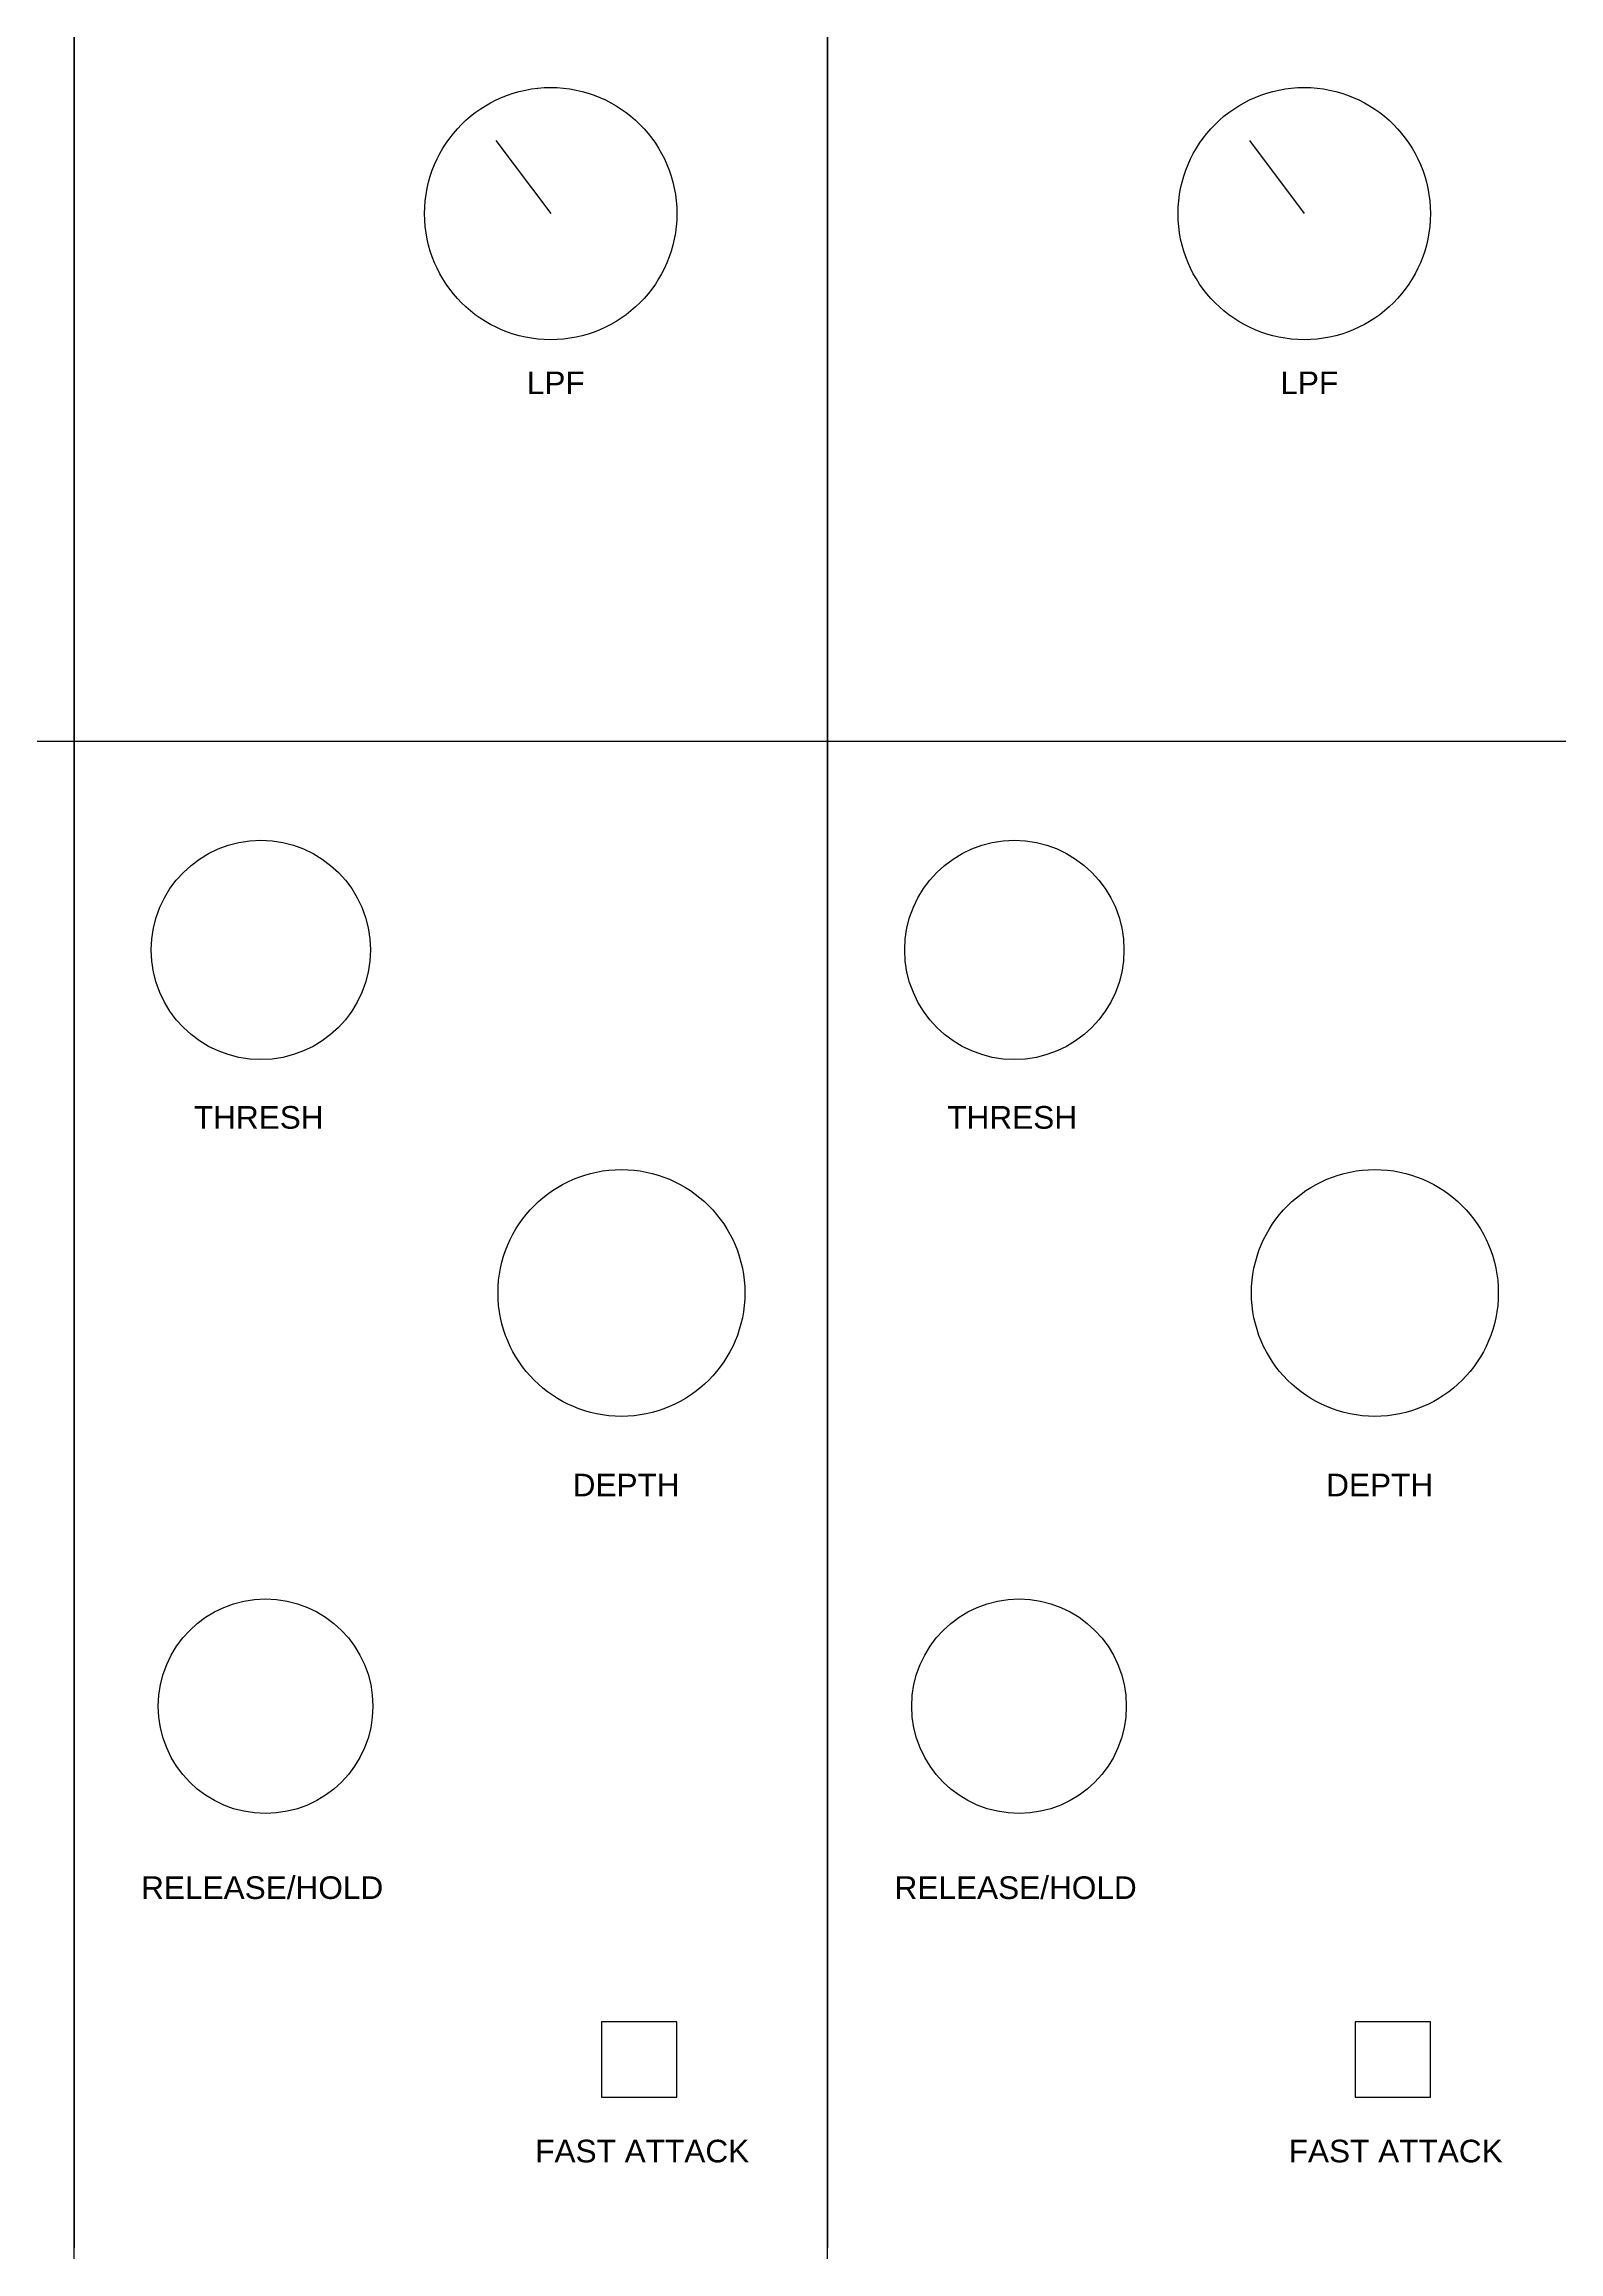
# Model space of a CAD drawing. Header units: inches. Extents: x 0 to 1600, y -1400 to 2600.
# Drawn here: x 196.2 to 397.3, y 439.5 to 732.5 of the extents above; entities that cross this region are included whole.
import ezdxf

# ---------------------------------------------------------------- set-up
doc = ezdxf.new("R2010")
doc.units = ezdxf.units.IN
doc.header["$MEASUREMENT"] = 0
doc.layers.get('0').update_dxf_attribs({"lineweight": 25, "true_color": 0xffffff})
doc.styles.add('textstyle104', font='')
doc.styles.add('textstyle109', font='')
doc.styles.add('textstyle121', font='')
doc.styles.add('textstyle125', font='')
doc.styles.add('textstyle136', font='')
doc.styles.add('textstyle141', font='')
doc.styles.add('textstyle154', font='')
doc.styles.add('textstyle159', font='')
doc.styles.add('textstyle89', font='')
doc.styles.add('textstyle93', font='')
doc.styles.get('textstyle104').set_extended_font_data('Liberation Sans')
doc.styles.get('textstyle109').set_extended_font_data('Liberation Sans')
doc.styles.get('textstyle121').set_extended_font_data('Liberation Sans')
doc.styles.get('textstyle125').set_extended_font_data('Liberation Sans')
doc.styles.get('textstyle136').set_extended_font_data('Liberation Sans')
doc.styles.get('textstyle141').set_extended_font_data('Liberation Sans')
doc.styles.get('textstyle154').set_extended_font_data('Liberation Sans')
doc.styles.get('textstyle159').set_extended_font_data('Liberation Sans')
doc.styles.get('textstyle89').set_extended_font_data('Liberation Sans')
doc.styles.get('textstyle93').set_extended_font_data('Liberation Sans')

msp = doc.modelspace()

# ---------------------------------------------------------------- linework, layer by layer
for p, q in [((200.22, -1400), (200.22, 1200)), ((300.22, -1400), (300.22, 1200)), ((200.22, 840), (200.22, 440)), ((300.22, 840), (300.22, 440)), ((256.2, 719.68), (263.48, 710)), ((356.2, 719.68), (363.48, 710)), ((150.22, 640), (200.22, 640)), ((200.22, 640), (250.22, 640)), ((250.22, 640), (300.22, 640)), ((300.22, 640), (350.22, 640)), ((350.22, 640), (400.22, 640)), ((270.22, 470), (270.22, 460)), ((280.22, 470), (270.22, 470)), ((280.22, 460), (280.22, 470)), ((370.22, 470), (370.22, 460)), ((380.22, 470), (370.22, 470)), ((380.22, 460), (380.22, 470)), ((270.22, 460), (280.22, 460)), ((370.22, 460), (380.22, 460))]:
    msp.add_line(p, q)
for centre, radius in [((263.48, 710), 16.74), ((363.48, 710), 16.74), ((225.01, 612.27), 14.55), ((325.01, 612.27), 14.55), ((272.86, 566.75), 16.38), ((372.86, 566.75), 16.38), ((225.63, 511.9), 14.24), ((325.63, 511.9), 14.24)]:
    msp.add_circle(centre, radius)

# ---------------------------------------------------------------- texts
at = {"char_height": 1, "attachment_point": 5}
for s, insert, style in [('\\C7;\\H3;LPF', (264.15, 687.54), 'textstyle159'), ('\\C7;\\H3;LPF', (364.15, 687.54), 'textstyle154'), ('\\C7;\\H3;THRESH', (224.72, 590.03), 'textstyle93'), ('\\C7;\\H3;THRESH', (324.72, 590.03), 'textstyle89'), ('\\C7;\\H3;DEPTH', (273.49, 541.26), 'textstyle109'), ('\\C7;\\H3;DEPTH', (373.49, 541.26), 'textstyle104'), ('\\C7;\\H3;RELEASE/HOLD', (225.18, 487.8), 'textstyle141'), ('\\C7;\\H3;RELEASE/HOLD', (325.18, 487.8), 'textstyle136'), ('\\C7;\\H3;FAST ATTACK', (275.62, 452.84), 'textstyle125'), ('\\C7;\\H3;FAST ATTACK', (375.62, 452.84), 'textstyle121')]:
    msp.add_mtext(s, dxfattribs=dict(at, insert=insert, style=style))

doc.saveas('drawing.dxf')
